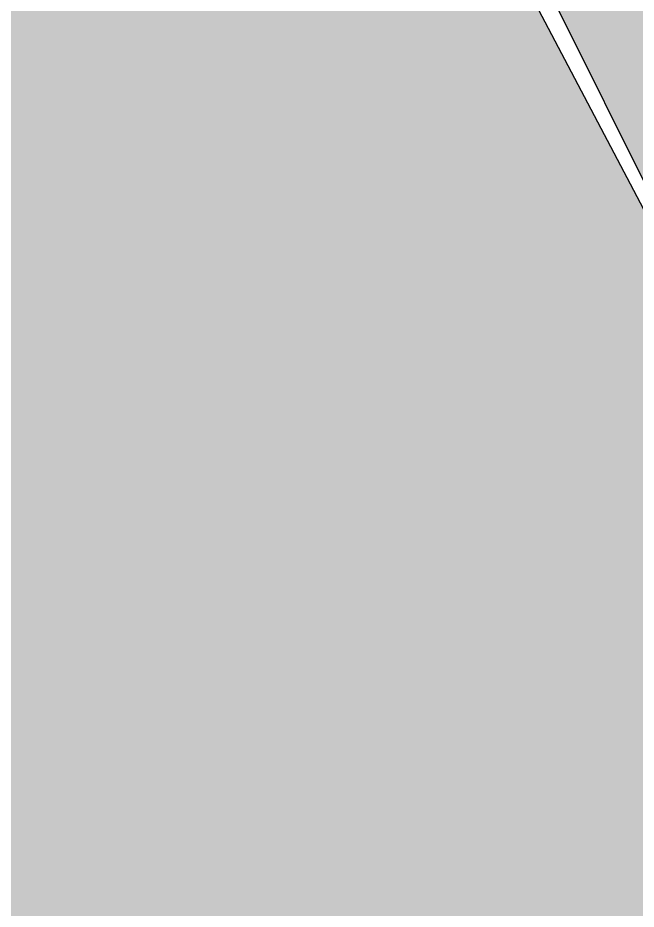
# Model space of a CAD drawing. Header units: inches. Extents: x 397149 to 398791, y 3053203 to 3057598.
# Drawn here: x 397588.78 to 397595.71, y 3056163.66 to 3056173.65 of the extents above; entities that cross this region are included whole.
import ezdxf

# ---------------------------------------------------------------- set-up
doc = ezdxf.new("R2010")
doc.units = ezdxf.units.IN
doc.header["$MEASUREMENT"] = 0
doc.layers.add('structure_precinct', color=7, linetype='Continuous', true_color=0xdf69e5)

msp = doc.modelspace()

# ---------------------------------------------------------------- hatches: boundary and pattern name
at = {"layer": 'structure_precinct', "true_color": 0xa953a0}
h = msp.add_hatch(color=215, dxfattribs=at)
h.dxf.hatch_style = 1
h.paths.add_polyline_path([(397938.0385, 3056098.2652), (397957.9899, 3056111.2226), (397963.0948, 3056126.1092), (397978.6846, 3056149.069), (397996.9476, 3056169.9453), (398005.6233, 3056195.4643), (397997.8782, 3056221.8338), (398001.3886, 3056237.2296), (398018.0169, 3056261.7907), (398013.501, 3056283.9663), (398023.2353, 3056309.4987), (398033.4854, 3056336.0964), (398022.9732, 3056371.9593), (398006.0025, 3056416.21), (398008.7154, 3056452.7699), (398002.002, 3056481.27), (398000.3133, 3056495.8743), (397995.4313, 3056538.0307), (397992.2678, 3056558.63), (397970.1101, 3056558.3492), (397973.9853, 3056524.5086), (397981.1568, 3056509.9893), (397981.4707, 3056485.2195), (397951.5634, 3056489.287), (397936.2399, 3056495.4451), (397917.1861, 3056495.2037), (397901.7529, 3056474.3763), (397893.5121, 3056464.4195), (397883.538, 3056456.5523), (397871.2512, 3056440.0232), (397867.7624, 3056431.4544), (397865.3098, 3056413.1631), (397873.4328, 3056384.5483), (397879.5973, 3056362.8326), (397882.411, 3056352.921), (397884.0854, 3056348.3565), (397882.6535, 3056343.7004), (397879.6843, 3056341.0374), (397875.0051, 3056339.7978), (397866.3889, 3056339.1157), (397844.3714, 3056337.3728), (397829.9623, 3056336.2321), (397824.9871, 3056335.8383), (397820.037, 3056335.1268), (397794.124, 3056330.9973), (397738.0934, 3056341.2978), (397699.0102, 3056350.9661), (397677.6891, 3056362.5535), (397638.799, 3056356.9788), (397581.0854, 3056366.4111), (397567.6368, 3056372.4394), (397528.8838, 3056403.6566), (397519.9678, 3056408.779), (397517.3537, 3056421.5156), (397513.3284, 3056427.9755), (397503.7102, 3056437.8371), (397492.5279, 3056446.7969), (397480.9005, 3056452.3792), (397468.8545, 3056458.0757), (397456.9578, 3056470.3833), (397449.3031, 3056476.4758), (397441.1274, 3056481.263), (397402.7878, 3056467.4817), (397377.5436, 3056454.4573), (397357.2444, 3056436.0366), (397364.1442, 3056433.2698), (397372.4398, 3056431.4321), (397377.8048, 3056427.3237), (397383.0705, 3056421.2386), (397394.9278, 3056408.1639), (397398.4606, 3056400.5815), (397404.7349, 3056390.4164), (397409.7084, 3056382.5702), (397414.0302, 3056374.834), (397419.5902, 3056363.096), (397425.9061, 3056356.1274), (397431.4784, 3056347.7499), (397437.0803, 3056340.6081), (397441.4251, 3056329.8489), (397442.2293, 3056320.872), (397445.0096, 3056309.9749), (397449.9915, 3056299.75), (397453.6709, 3056291.4181), (397459.5561, 3056285.2675), (397463.255, 3056277.7422), (397467.0143, 3056272.0859), (397483.2398, 3056281.6324), (397487.594, 3056284.1942), (397491.7819, 3056276.6779), (397509.6098, 3056276.1391), (397525.2831, 3056259.9941), (397543.8786, 3056247.5173), (397552.7894, 3056238.5481), (397567.5797, 3056214.8155), (397577.5208, 3056206.3976), (397582.5148, 3056198.4506), (397598.9593, 3056165.4726), (397607.7065, 3056148.8271), (397607.9259, 3056148.4096), (397615.758, 3056131.8871), (397638.7902, 3056118.9451), (397649.2339, 3056096.8445), (397657.298, 3056062.0093), (397661.5192, 3056029.6663), (397664.9524, 3056009.3826), (397671.617, 3055978.1242), (397673.8969, 3055968.2428), (397675.9462, 3055959.3903), (397679.7701, 3055942.8716), (397679.7864, 3055942.7839), (397683.1725, 3055925.0226), (397683.1562, 3055924.6168), (397683.1792, 3055924.4933), (397682.2249, 3055900.5973), (397683.8082, 3055874.8478), (397684.1931, 3055844.4677), (397683.4914, 3055836.8791), (397682.751, 3055828.8716), (397694.0266, 3055821.089), (397725.9171, 3055810.906), (397756.6061, 3055797.9071), (397756.5554, 3055797.8767), (397779.4472, 3055784.2514), (397803.8874, 3055785.8155), (397822.3032, 3055784.1418), (397832.3204, 3055795.7028), (397836.5101, 3055815.9772), (397839.4832, 3055832.0014), (397842.5986, 3055830.4358), (397842.6197, 3055830.9511), (397842.9601, 3055839.2804), (397854.8517, 3055861.664), (397876.4178, 3055872.5244), (397882.4807, 3055895.3635), (397869.5703, 3055911.6099), (397874.1772, 3055923.0308), (397869.8583, 3055922.7141), (397866.2937, 3055953.3715), (397839.0661, 3055971.5539), (397832.3997, 3055996.3491), (397845.4102, 3056013.9827), (397869.6896, 3056019.5839), (397899.8841, 3056026.3413), (397938.3542, 3056031.5705), (397951.5323, 3056035.9724), (397957.6221, 3056056.6944), (397939.4659, 3056069.1688), (397924.4765, 3056084.8901)])
at = {"layer": 'structure_precinct'}
h = msp.add_hatch(color=4, dxfattribs=at)
h.dxf.hatch_style = 1
h.paths.add_polyline_path([(397572.5979, 3055924.0117), (397574.1038, 3055910.4205), (397573.0463, 3055904.4486), (397570.8967, 3055895.4258), (397571.5105, 3055891.3897), (397580.3999, 3055872.8129), (397590.829, 3055859.5223), (397592.5242, 3055855.5337), (397594.9094, 3055850.6373), (397595.7956, 3055847.183), (397598.3298, 3055841.7527), (397599.9945, 3055838.3921), (397600.4646, 3055829.8164), (397600.7086, 3055827.4877), (397601.6811, 3055821.1837), (397617.1755, 3055819.4798), (397629.4039, 3055806.9303), (397642.6289, 3055815.991), (397654.1094, 3055812.3252), (397662.2132, 3055824.4972), (397681.9584, 3055820.3008), (397682.751, 3055828.8716), (397683.4914, 3055836.8791), (397684.1931, 3055844.4677), (397683.8149, 3055874.3185), (397682.1978, 3055900.617), (397683.1562, 3055924.6168), (397679.7864, 3055942.7839), (397675.9462, 3055959.3903), (397673.8969, 3055968.2428), (397671.706, 3055977.7069), (397664.9524, 3056009.3826), (397661.5192, 3056029.6663), (397657.298, 3056062.0093), (397649.2339, 3056096.8445), (397638.7902, 3056118.9451), (397615.758, 3056131.8871), (397607.7065, 3056148.8271), (397598.9593, 3056165.4726), (397590.351, 3056181.8538), (397582.5148, 3056198.4506), (397577.5208, 3056206.3976), (397567.5797, 3056214.8155), (397552.7894, 3056238.5481), (397543.8786, 3056247.5173), (397525.2831, 3056259.9941), (397509.6098, 3056276.1391), (397491.7819, 3056276.6779), (397487.594, 3056284.1942), (397483.2398, 3056281.6324), (397467.0143, 3056272.0859), (397467.7628, 3056271.479), (397475.827, 3056263.88), (397481.7837, 3056255.7138), (397487.607, 3056250.6618), (397496.5402, 3056240.6382), (397502.4147, 3056235.8278), (397509.9752, 3056229.8283), (397520.3247, 3056218.4109), (397524.6908, 3056215.0801), (397527.9966, 3056210.5571), (397536.4482, 3056198.0837), (397541.7547, 3056192.8214), (397548.8523, 3056183.4035), (397560.5492, 3056173.2305), (397564.1384, 3056162.2751), (397569.4029, 3056155.8274), (397571.8469, 3056150.4999), (397577.4293, 3056142.3474), (397580.3241, 3056135.4208), (397584.3039, 3056131.713), (397587.2695, 3056123.629), (397588.4274, 3056108.4298), (397595.4127, 3056094.3802), (397595.7454, 3056084.418), (397591.2547, 3056070.7572), (397587.4539, 3056059.1953), (397580.4649, 3056045.7141), (397579.3017, 3056042.5412), (397577.8323, 3056038.3642), (397577.1344, 3056034.4966), (397574.2641, 3056030.3344), (397572.1676, 3056024.6351), (397571.8159, 3056018.0855), (397571.8043, 3056012.7544), (397572.8444, 3056007.1054), (397575.3029, 3056002.5189), (397576.6892, 3055996.9795), (397578.358, 3055991.809), (397581.8017, 3055982.7248), (397579.2879, 3055976.1711), (397569.9521, 3055965.5058), (397569.8677, 3055958.5137), (397569.1921, 3055953.9132), (397569.2083, 3055951.0876), (397570.1141, 3055944.243), (397570.8453, 3055940.3838), (397570.4478, 3055937.3265), (397571.7781, 3055930.1758)])
h.paths.add_polyline_path([(397365.4267, 3054285.894), (397386.3969, 3054264.0633), (397391.608, 3054247.0224), (397391.1791, 3054208.4902), (397379.4579, 3054182.8606), (397360.5443, 3054165.6336), (397340.8414, 3054154.7667), (397332.6357, 3054131.3051), (397316.7713, 3054097.1294), (397308.6642, 3054065.883), (397303.0434, 3054050.3876), (397320.6278, 3053982.7106), (397331.2662, 3053959.3809), (397335.1386, 3053936.0859), (397347.5326, 3053900.2497), (397304.1435, 3053904.5386), (397323.3481, 3053843.6194), (397330.5524, 3053776.3768), (397344.3011, 3053693.9717), (397360.5742, 3053612.869), (397365.5223, 3053598.6287), (397374.2055, 3053600.6961), (397406.4816, 3053605.4038), (397419.3705, 3053615.6005), (397423.6689, 3053637.9513), (397423.6408, 3053650.5455), (397416.2267, 3053677.7795), (397405.9828, 3053706.0804), (397399.1195, 3053721.1201), (397392.3507, 3053751.5001), (397386.8769, 3053782.0258), (397375.4701, 3053865.7841), (397372.4028, 3053874.1817), (397361.1168, 3053920.1188), (397357.1989, 3053970.9359), (397344.758, 3054023.0746), (397340.87, 3054059.6241), (397347.4859, 3054100.3922), (397369.03, 3054134.9773), (397390.7748, 3054156.6658), (397414.8416, 3054199.2952), (397414.2129, 3054209.4586), (397422.1202, 3054237.7118), (397421.5394, 3054258.9831), (397408.0662, 3054294.8675), (397409.9316, 3054315.8152), (397407.1243, 3054344.7102), (397400.1142, 3054355.8295), (397378.3753, 3054419.8064), (397367.8066, 3054465.4231), (397359.6379, 3054501.1577), (397355.0711, 3054514.6793), (397348.0539, 3054539.2102), (397344.0415, 3054543.0264), (397340.7589, 3054567.4878), (397342.1131, 3054582.7394), (397342.3204, 3054585.0733), (397318.6114, 3054586.231), (397309.7479, 3054575.5316), (397299.3144, 3054573.6296), (397301.8554, 3054567.9696), (397316.3258, 3054540.5265), (397325.1038, 3054532.0598), (397335.4281, 3054520.284), (397341.238, 3054497.7063), (397346.1574, 3054476.5695), (397344.0122, 3054462.3125), (397343.3035, 3054436.2648), (397336.5679, 3054418.1722), (397330.1848, 3054404.5861), (397319.306, 3054390.1244), (397317.5689, 3054365.5472), (397319.2361, 3054340.9271), (397324.8341, 3054326.5707), (397350.5794, 3054303.1692)])

# ---------------------------------------------------------------- linework, layer by layer
at = {"layer": 'structure_precinct', "lineweight": -3}
for points in [[(397467.0143, 3056272.0859), (397483.2398, 3056281.6324), (397487.594, 3056284.1942), (397491.7819, 3056276.6779), (397509.6098, 3056276.1391), (397525.2831, 3056259.9941), (397543.8786, 3056247.5173), (397552.7894, 3056238.5481), (397567.5797, 3056214.8155), (397577.5208, 3056206.3976), (397582.5148, 3056198.4506), (397598.9593, 3056165.4726), (397607.7065, 3056148.8271), (397615.758, 3056131.8871), (397638.7902, 3056118.9451), (397649.2339, 3056096.8445), (397657.298, 3056062.0093), (397661.5192, 3056029.6663), (397664.9524, 3056009.3826), (397671.617, 3055978.1242)], [(397684.1931, 3055844.4677), (397683.8149, 3055874.3185), (397682.2147, 3055900.3425), (397683.1792, 3055924.4933), (397679.7701, 3055942.8716), (397671.706, 3055977.7069), (397664.9524, 3056009.3826), (397661.5192, 3056029.6663), (397657.298, 3056062.0093), (397649.2339, 3056096.8445), (397638.7902, 3056118.9451), (397615.758, 3056131.8871), (397607.9259, 3056148.4096), (397590.351, 3056181.8538), (397582.5148, 3056198.4506), (397577.5208, 3056206.3976), (397567.5797, 3056214.8155), (397552.7894, 3056238.5481), (397543.8786, 3056247.5173), (397525.2831, 3056259.9941), (397509.6098, 3056276.1391), (397491.7819, 3056276.6779), (397487.594, 3056284.1942)]]:
    msp.add_lwpolyline(points, dxfattribs=at)
at = {"layer": 'structure_precinct', "color": 9, "true_color": 0xafd9aa}
msp.add_lwpolyline([(397467.0143, 3056272.0859), (397483.2398, 3056281.6324), (397487.594, 3056284.1942), (397491.7819, 3056276.6779), (397509.6098, 3056276.1391), (397525.2831, 3056259.9941), (397543.8786, 3056247.5173), (397552.7894, 3056238.5481), (397567.5797, 3056214.8155), (397577.5208, 3056206.3976), (397582.5148, 3056198.4506), (397598.9593, 3056165.4726), (397607.7065, 3056148.8271), (397607.9259, 3056148.4096), (397615.758, 3056131.8871), (397638.7902, 3056118.9451), (397649.2339, 3056096.8445), (397657.298, 3056062.0093), (397661.5192, 3056029.6663), (397664.9524, 3056009.3826), (397671.617, 3055978.1242)], dxfattribs=at)

doc.saveas('drawing.dxf')
